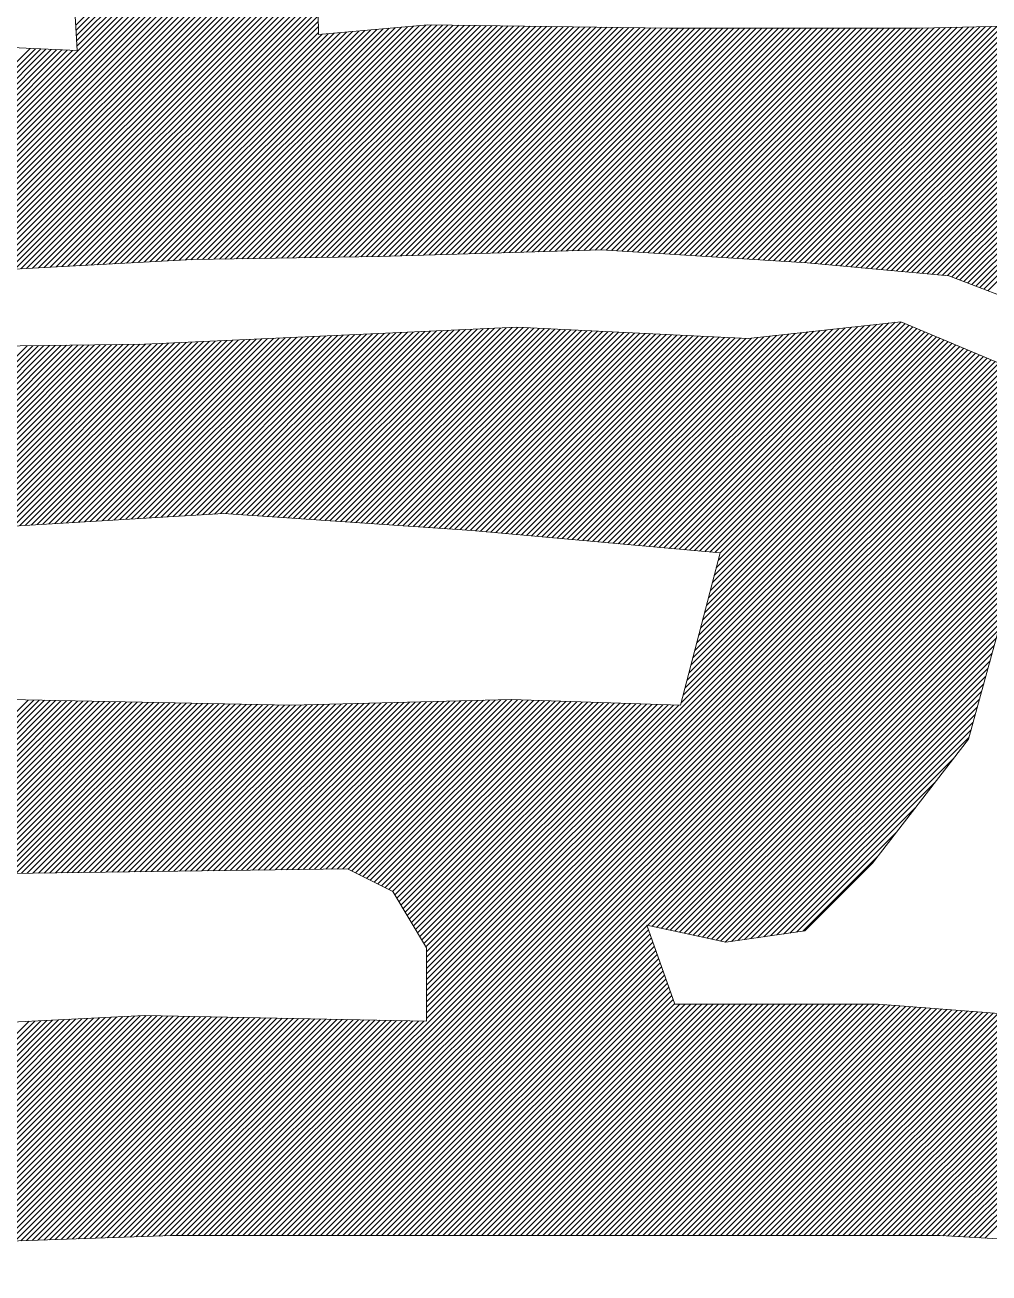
# Model space of a CAD drawing. Units: millimetres at full size. Extents: x -22551 to 92397, y -19340 to 14894.
# Drawn here: x 77268.6 to 77470.5, y -18880.6 to -18619 of the extents above; entities that cross this region are included whole.
import ezdxf

# ---------------------------------------------------------------- set-up
doc = ezdxf.new("R2010")
doc.units = ezdxf.units.MM
doc.header["$LTSCALE"] = 70
doc.layers.add('8-0_9-1', color=7, linetype='Continuous', lineweight=15)

msp = doc.modelspace()

# ---------------------------------------------------------------- linework, layer by layer
at = {"layer": '8-0_9-1'}
for p, q in [((77279.18, -18618.99), (77356.54, -18541.63)), ((77279.24, -18620.09), (77357.25, -18542.09)), ((77279.31, -18621.19), (77357.95, -18542.55)), ((77232.44, -18671.55), (77360.05, -18543.94)), ((77233.65, -18671.51), (77360.76, -18544.4)), ((77234.85, -18671.47), (77361.46, -18544.86)), ((77236.06, -18671.43), (77362.16, -18545.32)), ((77279.37, -18622.29), (77358.65, -18543.01)), ((77279.43, -18623.39), (77359.35, -18543.47)), ((77237.26, -18671.39), (77362.86, -18545.78)), ((77238.47, -18671.35), (77363.57, -18546.25)), ((77239.67, -18671.31), (77329.45, -18581.53)), ((77240.87, -18671.27), (77329.47, -18582.67)), ((77242.08, -18671.22), (77329.48, -18583.82)), ((77243.28, -18671.19), (77329.5, -18584.97)), ((77244.49, -18671.14), (77329.52, -18586.12)), ((77245.69, -18671.1), (77329.53, -18587.26)), ((77246.9, -18671.06), (77329.55, -18588.41)), ((77248.1, -18671.02), (77329.57, -18589.56)), ((77249.3, -18670.98), (77329.58, -18590.71)), ((77250.51, -18670.94), (77329.6, -18591.85)), ((77251.71, -18670.9), (77329.62, -18593)), ((77252.92, -18670.86), (77329.63, -18594.15)), ((77254.14, -18670.8), (77329.65, -18595.29)), ((77255.37, -18670.74), (77329.67, -18596.44)), ((77256.6, -18670.67), (77329.68, -18597.59)), ((77257.83, -18670.61), (77329.7, -18598.74)), ((77259.06, -18670.54), (77329.72, -18599.88)), ((77260.29, -18670.48), (77329.74, -18601.03)), ((77261.52, -18670.41), (77329.75, -18602.18)), ((77262.75, -18670.35), (77329.77, -18603.33)), ((77263.98, -18670.28), (77329.79, -18604.47)), ((77265.21, -18670.21), (77329.8, -18605.62)), ((77266.44, -18670.15), (77329.82, -18606.77)), ((77267.67, -18670.08), (77329.84, -18607.92)), ((77268.9, -18670.02), (77329.85, -18609.06)), ((77270.13, -18669.95), (77329.87, -18610.21)), ((77271.36, -18669.89), (77329.89, -18611.36)), ((77272.59, -18669.82), (77329.9, -18612.5)), ((77273.82, -18669.76), (77329.92, -18613.65)), ((77275.05, -18669.69), (77329.94, -18614.8)), ((77276.28, -18669.62), (77329.95, -18615.95)), ((77277.51, -18669.56), (77329.97, -18617.09)), ((77278.74, -18669.49), (77329.99, -18618.24)), ((77279.97, -18669.43), (77330, -18619.39)), ((77281.2, -18669.36), (77330.02, -18620.54)), ((77282.43, -18669.3), (77330.8, -18620.92)), ((77283.66, -18669.23), (77332.08, -18620.81)), ((77284.89, -18669.16), (77333.35, -18620.7)), ((77286.12, -18669.1), (77334.63, -18620.58)), ((77287.34, -18669.03), (77335.91, -18620.47)), ((77288.57, -18668.97), (77337.19, -18620.36)), ((77289.8, -18668.9), (77338.46, -18620.25)), ((77291.03, -18668.84), (77339.74, -18620.13)), ((77292.26, -18668.77), (77341.02, -18620.02)), ((77293.49, -18668.71), (77342.29, -18619.91)), ((77294.72, -18668.64), (77343.57, -18619.79)), ((77295.95, -18668.57), (77344.85, -18619.68)), ((77297.18, -18668.51), (77346.12, -18619.57)), ((77298.41, -18668.44), (77347.4, -18619.46)), ((77299.64, -18668.38), (77348.68, -18619.34)), ((77300.87, -18668.31), (77349.95, -18619.23)), ((77302.1, -18668.25), (77351.23, -18619.12)), ((77303.33, -18668.18), (77352.51, -18619.01)), ((77304.53, -18668.14), (77353.7, -18618.98)), ((77305.72, -18668.13), (77354.85, -18618.99)), ((77306.9, -18668.1), (77356, -18619.01)), ((77308.09, -18668.08), (77357.15, -18619.02)), ((77309.27, -18668.06), (77358.29, -18619.04)), ((77310.45, -18668.04), (77359.44, -18619.05)), ((77311.64, -18668.02), (77360.59, -18619.07)), ((77312.82, -18668), (77361.74, -18619.08)), ((77314.01, -18667.98), (77362.89, -18619.1)), ((77315.19, -18667.96), (77364.04, -18619.12)), ((77316.38, -18667.94), (77365.19, -18619.13)), ((77317.56, -18667.92), (77366.34, -18619.15)), ((77318.75, -18667.9), (77367.49, -18619.16)), ((77319.93, -18667.88), (77368.63, -18619.18)), ((77321.12, -18667.86), (77369.78, -18619.19)), ((77322.3, -18667.84), (77370.93, -18619.21)), ((77323.49, -18667.82), (77372.08, -18619.22)), ((77324.67, -18667.8), (77373.23, -18619.24)), ((77325.85, -18667.78), (77374.38, -18619.25)), ((77327.04, -18667.76), (77375.53, -18619.27)), ((77328.22, -18667.74), (77376.68, -18619.28)), ((77329.41, -18667.72), (77377.83, -18619.3)), ((77330.59, -18667.7), (77378.97, -18619.31)), ((77331.78, -18667.68), (77380.12, -18619.33)), ((77332.96, -18667.65), (77381.27, -18619.34)), ((77334.15, -18667.63), (77382.42, -18619.36)), ((77335.33, -18667.61), (77383.57, -18619.38)), ((77336.52, -18667.59), (77384.72, -18619.39)), ((77337.7, -18667.57), (77385.87, -18619.41)), ((77338.89, -18667.55), (77387.02, -18619.42)), ((77340.07, -18667.53), (77388.17, -18619.44)), ((77341.25, -18667.51), (77389.31, -18619.45)), ((77342.44, -18667.49), (77390.46, -18619.47)), ((77343.63, -18667.46), (77391.61, -18619.48)), ((77344.83, -18667.43), (77392.76, -18619.5)), ((77346.03, -18667.39), (77393.91, -18619.51)), ((77347.23, -18667.36), (77395.06, -18619.53)), ((77348.43, -18667.32), (77396.21, -18619.54)), ((77349.63, -18667.29), (77397.36, -18619.56)), ((77350.83, -18667.25), (77398.5, -18619.57)), ((77352.03, -18667.22), (77399.65, -18619.59)), ((77353.22, -18667.18), (77400.8, -18619.61)), ((77354.42, -18667.15), (77401.95, -18619.62)), ((77355.62, -18667.11), (77403.1, -18619.64)), ((77356.82, -18667.08), (77404.26, -18619.64)), ((77358.02, -18667.04), (77405.42, -18619.64)), ((77359.22, -18667.01), (77406.59, -18619.64)), ((77360.42, -18666.97), (77407.75, -18619.64)), ((77361.62, -18666.94), (77408.92, -18619.64)), ((77362.82, -18666.91), (77410.08, -18619.64)), ((77364.01, -18666.87), (77411.24, -18619.64)), ((77365.21, -18666.84), (77412.41, -18619.64)), ((77366.41, -18666.8), (77413.57, -18619.64)), ((77367.61, -18666.77), (77414.74, -18619.64)), ((77368.81, -18666.73), (77415.9, -18619.64)), ((77370.01, -18666.7), (77417.07, -18619.64)), ((77371.21, -18666.66), (77418.23, -18619.64)), ((77372.41, -18666.63), (77419.39, -18619.64)), ((77373.61, -18666.59), (77420.56, -18619.64)), ((77374.81, -18666.56), (77421.72, -18619.64)), ((77376, -18666.52), (77422.89, -18619.64)), ((77377.2, -18666.49), (77424.05, -18619.64)), ((77378.4, -18666.45), (77425.21, -18619.64)), ((77379.6, -18666.42), (77426.38, -18619.64)), ((77380.8, -18666.38), (77427.54, -18619.64)), ((77382, -18666.35), (77428.71, -18619.64)), ((77383.2, -18666.32), (77429.87, -18619.64)), ((77384.4, -18666.28), (77431.04, -18619.64)), ((77385.6, -18666.25), (77432.2, -18619.64)), ((77386.79, -18666.21), (77433.36, -18619.64)), ((77387.99, -18666.18), (77434.53, -18619.64)), ((77389.19, -18666.14), (77435.69, -18619.64)), ((77390.3, -18666.2), (77436.86, -18619.64)), ((77391.4, -18666.27), (77438.02, -18619.64)), ((77392.49, -18666.33), (77439.18, -18619.64)), ((77393.59, -18666.4), (77440.35, -18619.64)), ((77394.68, -18666.47), (77441.51, -18619.64)), ((77395.78, -18666.54), (77442.68, -18619.64)), ((77396.87, -18666.61), (77443.84, -18619.64)), ((77397.97, -18666.68), (77445.01, -18619.64)), ((77399.07, -18666.75), (77446.17, -18619.64)), ((77400.16, -18666.81), (77447.33, -18619.64)), ((77401.26, -18666.88), (77448.5, -18619.64)), ((77402.35, -18666.95), (77449.66, -18619.64)), ((77403.45, -18667.02), (77450.83, -18619.64)), ((77404.54, -18667.09), (77451.99, -18619.64)), ((77405.64, -18667.16), (77453.16, -18619.64)), ((77406.74, -18667.22), (77454.32, -18619.64)), ((77407.83, -18667.29), (77455.48, -18619.64)), ((77408.93, -18667.36), (77456.66, -18619.63)), ((77410.02, -18667.43), (77457.85, -18619.6)), ((77411.12, -18667.5), (77459.04, -18619.57)), ((77412.21, -18667.57), (77460.24, -18619.55)), ((77413.31, -18667.64), (77461.43, -18619.52)), ((77414.41, -18667.7), (77462.62, -18619.49)), ((77415.5, -18667.77), (77463.81, -18619.46)), ((77416.6, -18667.84), (77465, -18619.44)), ((77417.69, -18667.91), (77466.19, -18619.41)), ((77418.79, -18667.98), (77467.38, -18619.38)), ((77419.88, -18668.05), (77468.57, -18619.36)), ((77420.98, -18668.12), (77469.77, -18619.33)), ((77422.08, -18668.18), (77470.96, -18619.3)), ((77423.17, -18668.25), (77472.15, -18619.28)), ((77424.27, -18668.32), (77473.34, -18619.25)), ((77425.36, -18668.39), (77474.53, -18619.22)), ((77426.46, -18668.46), (77475.72, -18619.19)), ((77427.55, -18668.53), (77476.91, -18619.17)), ((77428.65, -18668.59), (77478.1, -18619.14)), ((77429.75, -18668.66), (77479.3, -18619.11)), ((77430.84, -18668.73), (77480.49, -18619.09)), ((77431.94, -18668.8), (77481.68, -18619.06)), ((77433.02, -18668.88), (77482.87, -18619.03)), ((77434.08, -18668.98), (77484.06, -18619)), ((77435.15, -18669.08), (77485.25, -18618.98)), ((77436.22, -18669.17), (77486.31, -18619.08)), ((77437.29, -18669.27), (77487.3, -18619.26)), ((77438.35, -18669.37), (77488.28, -18619.44)), ((77439.42, -18669.47), (77489.27, -18619.62)), ((77440.49, -18669.56), (77490.25, -18619.8)), ((77441.55, -18669.66), (77491.24, -18619.98)), ((77442.62, -18669.76), (77492.22, -18620.16)), ((77443.69, -18669.85), (77493.21, -18620.33)), ((77444.76, -18669.95), (77494.19, -18620.51)), ((77445.82, -18670.05), (77495.18, -18620.69)), ((77446.89, -18670.14), (77496.16, -18620.87)), ((77447.96, -18670.24), (77497.15, -18621.05)), ((77449.02, -18670.34), (77498.13, -18621.23)), ((77221.6, -18671.91), (77269.61, -18623.9)), ((77222.81, -18671.87), (77270.73, -18623.95)), ((77224.01, -18671.83), (77271.84, -18624)), ((77450.09, -18670.44), (77499.12, -18621.41)), ((77451.16, -18670.53), (77500.1, -18621.59)), ((77452.23, -18670.63), (77501.09, -18621.77)), ((77453.29, -18670.73), (77502.07, -18621.95)), ((77454.36, -18670.82), (77503.06, -18622.13)), ((77455.43, -18670.92), (77504.04, -18622.31)), ((77456.49, -18671.02), (77505.03, -18622.48)), ((77457.56, -18671.12), (77506.01, -18622.66)), ((77458.63, -18671.21), (77507, -18622.84)), ((77459.7, -18671.31), (77507.96, -18623.04)), ((77460.76, -18671.41), (77508.61, -18623.56)), ((77225.22, -18671.79), (77272.95, -18624.05)), ((77226.42, -18671.75), (77274.06, -18624.11)), ((77227.63, -18671.71), (77275.18, -18624.16)), ((77228.83, -18671.67), (77276.29, -18624.21)), ((77230.04, -18671.63), (77277.4, -18624.26)), ((77231.24, -18671.59), (77278.51, -18624.31)), ((77461.83, -18671.5), (77509.26, -18624.07)), ((77462.73, -18671.77), (77509.91, -18624.58)), ((77463.57, -18672.09), (77510.56, -18625.1)), ((77464.41, -18672.42), (77511.21, -18625.61)), ((77465.25, -18672.74), (77511.86, -18626.13)), ((77466.09, -18673.06), (77512.51, -18626.64)), ((77466.93, -18673.39), (77513.16, -18627.16)), ((77467.77, -18673.71), (77513.81, -18627.67)), ((77468.61, -18674.03), (77514.46, -18628.18)), ((77469.46, -18674.36), (77515.11, -18628.7)), ((77470.3, -18674.68), (77515.76, -18629.21)), ((77402.42, -18728.58), (77449.56, -18681.44)), ((77403.49, -18728.68), (77450.87, -18681.3)), ((77404.56, -18728.77), (77452.12, -18681.21)), ((77405.63, -18728.87), (77452.94, -18681.56)), ((77293.37, -18722.38), (77331.58, -18684.17)), ((77294.61, -18722.3), (77332.8, -18684.11)), ((77295.85, -18722.23), (77334.02, -18684.06)), ((77297.09, -18722.15), (77335.24, -18684)), ((77298.33, -18722.08), (77336.46, -18683.95)), ((77299.57, -18722.01), (77337.68, -18683.89)), ((77300.81, -18721.93), (77338.9, -18683.84)), ((77302.04, -18721.86), (77340.12, -18683.78)), ((77303.28, -18721.78), (77341.34, -18683.73)), ((77304.52, -18721.71), (77342.56, -18683.67)), ((77305.76, -18721.63), (77343.78, -18683.62)), ((77307, -18721.56), (77345, -18683.56)), ((77308.24, -18721.49), (77346.22, -18683.5)), ((77309.48, -18721.41), (77347.44, -18683.45)), ((77310.64, -18721.41), (77348.66, -18683.39)), ((77311.73, -18721.48), (77349.88, -18683.34)), ((77312.82, -18721.56), (77351.1, -18683.28)), ((77313.91, -18721.63), (77352.31, -18683.23)), ((77315, -18721.7), (77353.53, -18683.17)), ((77316.09, -18721.78), (77354.75, -18683.12)), ((77317.18, -18721.85), (77355.97, -18683.06)), ((77318.27, -18721.93), (77357.19, -18683.01)), ((77319.36, -18722), (77358.41, -18682.95)), ((77320.45, -18722.08), (77359.63, -18682.9)), ((77321.54, -18722.15), (77360.85, -18682.84)), ((77322.63, -18722.23), (77362.07, -18682.78)), ((77323.72, -18722.3), (77363.29, -18682.73)), ((77324.81, -18722.37), (77364.51, -18682.67)), ((77325.9, -18722.45), (77365.73, -18682.62)), ((77326.99, -18722.52), (77366.95, -18682.56)), ((77328.08, -18722.6), (77368.17, -18682.51)), ((77329.17, -18722.67), (77369.39, -18682.45)), ((77330.26, -18722.75), (77370.61, -18682.4)), ((77331.35, -18722.82), (77371.81, -18682.36)), ((77332.44, -18722.89), (77372.92, -18682.41)), ((77333.53, -18722.97), (77374.03, -18682.47)), ((77334.62, -18723.04), (77375.14, -18682.52)), ((77335.71, -18723.12), (77376.25, -18682.58)), ((77336.8, -18723.19), (77377.36, -18682.63)), ((77337.89, -18723.27), (77378.47, -18682.69)), ((77338.98, -18723.34), (77379.58, -18682.74)), ((77340.07, -18723.41), (77380.69, -18682.79)), ((77341.16, -18723.49), (77381.8, -18682.85)), ((77342.25, -18723.56), (77382.91, -18682.9)), ((77343.34, -18723.64), (77384.02, -18682.96)), ((77344.43, -18723.71), (77385.13, -18683.01)), ((77345.52, -18723.79), (77386.24, -18683.06)), ((77346.61, -18723.86), (77387.35, -18683.12)), ((77347.7, -18723.93), (77388.46, -18683.17)), ((77348.79, -18724.01), (77389.57, -18683.23)), ((77349.88, -18724.08), (77390.68, -18683.28)), ((77350.97, -18724.16), (77391.79, -18683.34)), ((77352.06, -18724.23), (77392.9, -18683.39)), ((77353.15, -18724.31), (77394.01, -18683.44)), ((77354.24, -18724.38), (77395.12, -18683.5)), ((77355.33, -18724.45), (77396.23, -18683.55)), ((77356.42, -18724.53), (77397.34, -18683.61)), ((77357.51, -18724.6), (77398.45, -18683.66)), ((77358.6, -18724.68), (77399.56, -18683.71)), ((77359.69, -18724.75), (77400.67, -18683.77)), ((77360.78, -18724.83), (77401.78, -18683.82)), ((77361.87, -18724.9), (77402.89, -18683.88)), ((77362.94, -18724.99), (77404, -18683.93)), ((77364.01, -18725.09), (77405.11, -18683.98)), ((77365.07, -18725.19), (77406.22, -18684.04)), ((77366.14, -18725.28), (77407.33, -18684.09)), ((77367.21, -18725.38), (77408.44, -18684.15)), ((77383.22, -18726.83), (77425.99, -18684.06)), ((77384.28, -18726.93), (77427.3, -18683.91)), ((77385.35, -18727.03), (77428.61, -18683.77)), ((77386.42, -18727.13), (77429.92, -18683.62)), ((77387.48, -18727.22), (77431.23, -18683.48)), ((77388.55, -18727.32), (77432.54, -18683.33)), ((77389.62, -18727.42), (77433.85, -18683.19)), ((77390.69, -18727.51), (77435.16, -18683.04)), ((77391.75, -18727.61), (77436.47, -18682.9)), ((77392.82, -18727.71), (77437.78, -18682.75)), ((77393.89, -18727.8), (77439.09, -18682.6)), ((77394.95, -18727.9), (77440.4, -18682.46)), ((77396.02, -18728), (77441.71, -18682.31)), ((77397.09, -18728.1), (77443.02, -18682.17)), ((77398.16, -18728.19), (77444.33, -18682.02)), ((77399.22, -18728.29), (77445.64, -18681.88)), ((77400.29, -18728.39), (77446.95, -18681.73)), ((77401.36, -18728.48), (77448.26, -18681.59)), ((77406.69, -18728.97), (77453.76, -18681.9)), ((77407.76, -18729.07), (77454.58, -18682.25)), ((77408.83, -18729.16), (77455.4, -18682.59)), ((77409.89, -18729.26), (77456.22, -18682.94)), ((77410.96, -18729.36), (77457.04, -18683.28)), ((77412.03, -18729.45), (77457.86, -18683.63)), ((77413.1, -18729.55), (77458.68, -18683.97)), ((77226.64, -18728.57), (77268.99, -18686.23)), ((77228.01, -18728.37), (77270.17, -18686.21)), ((77229.38, -18728.16), (77271.35, -18686.19)), ((77230.75, -18727.96), (77272.53, -18686.18)), ((77232.12, -18727.75), (77273.71, -18686.16)), ((77233.49, -18727.55), (77274.89, -18686.15)), ((77234.86, -18727.34), (77276.07, -18686.13)), ((77236.23, -18727.14), (77277.25, -18686.12)), ((77237.6, -18726.93), (77278.43, -18686.1)), ((77238.97, -18726.72), (77279.61, -18686.08)), ((77240.34, -18726.52), (77280.79, -18686.07)), ((77241.71, -18726.31), (77281.97, -18686.05)), ((77243.08, -18726.11), (77283.15, -18686.04)), ((77244.45, -18725.9), (77284.33, -18686.02)), ((77245.82, -18725.7), (77285.51, -18686.01)), ((77247.19, -18725.49), (77286.69, -18685.99)), ((77248.56, -18725.29), (77287.87, -18685.97)), ((77249.92, -18725.08), (77289.05, -18685.96)), ((77251.27, -18724.9), (77290.23, -18685.94)), ((77252.5, -18724.83), (77291.41, -18685.93)), ((77253.74, -18724.75), (77292.59, -18685.91)), ((77254.98, -18724.68), (77293.77, -18685.89)), ((77256.22, -18724.61), (77294.99, -18685.83)), ((77257.46, -18724.53), (77296.21, -18685.78)), ((77258.7, -18724.46), (77297.43, -18685.72)), ((77259.94, -18724.38), (77298.65, -18685.67)), ((77261.17, -18724.31), (77299.87, -18685.61)), ((77262.41, -18724.23), (77301.09, -18685.56)), ((77263.65, -18724.16), (77302.31, -18685.5)), ((77264.89, -18724.09), (77303.53, -18685.45)), ((77266.13, -18724.01), (77304.75, -18685.39)), ((77267.37, -18723.94), (77305.97, -18685.33)), ((77268.6, -18723.86), (77307.19, -18685.28)), ((77269.84, -18723.79), (77308.41, -18685.22)), ((77271.08, -18723.71), (77309.63, -18685.17)), ((77272.32, -18723.64), (77310.85, -18685.11)), ((77273.56, -18723.57), (77312.07, -18685.06)), ((77274.8, -18723.49), (77313.29, -18685)), ((77276.04, -18723.42), (77314.51, -18684.95)), ((77277.27, -18723.34), (77315.73, -18684.89)), ((77278.51, -18723.27), (77316.95, -18684.84)), ((77279.75, -18723.19), (77318.17, -18684.78)), ((77280.99, -18723.12), (77319.39, -18684.72)), ((77282.23, -18723.05), (77320.6, -18684.67)), ((77283.47, -18722.97), (77321.82, -18684.61)), ((77284.71, -18722.9), (77323.04, -18684.56)), ((77285.94, -18722.82), (77324.26, -18684.5)), ((77287.18, -18722.75), (77325.48, -18684.45)), ((77288.42, -18722.67), (77326.7, -18684.39)), ((77289.66, -18722.6), (77327.92, -18684.34)), ((77290.9, -18722.53), (77329.14, -18684.28)), ((77292.14, -18722.45), (77330.36, -18684.23)), ((77368.28, -18725.48), (77409.55, -18684.2)), ((77369.34, -18725.57), (77410.66, -18684.26)), ((77370.41, -18725.67), (77411.77, -18684.31)), ((77371.48, -18725.77), (77412.88, -18684.36)), ((77372.54, -18725.86), (77413.99, -18684.42)), ((77373.61, -18725.96), (77415.1, -18684.47)), ((77374.68, -18726.06), (77416.21, -18684.53)), ((77375.75, -18726.16), (77417.32, -18684.58)), ((77376.81, -18726.25), (77418.43, -18684.63)), ((77377.88, -18726.35), (77419.54, -18684.69)), ((77378.95, -18726.45), (77420.75, -18684.64)), ((77380.01, -18726.54), (77422.06, -18684.5)), ((77381.08, -18726.64), (77423.37, -18684.35)), ((77382.15, -18726.74), (77424.68, -18684.21)), ((77411.33, -18740.63), (77465.23, -18686.73)), ((77411.74, -18739.06), (77464.41, -18686.39)), ((77412.15, -18737.49), (77463.59, -18686.04)), ((77412.55, -18735.91), (77462.77, -18685.7)), ((77412.96, -18734.34), (77461.95, -18685.35)), ((77413.37, -18732.77), (77461.13, -18685.01)), ((77413.78, -18731.2), (77460.31, -18684.66)), ((77414.16, -18729.65), (77459.49, -18684.32)), ((77408.48, -18751.63), (77470.96, -18689.15)), ((77408.89, -18750.06), (77470.15, -18688.8)), ((77409.29, -18748.49), (77469.33, -18688.46)), ((77409.7, -18746.91), (77468.51, -18688.11)), ((77410.11, -18745.34), (77467.69, -18687.77)), ((77410.52, -18743.77), (77466.87, -18687.42)), ((77410.92, -18742.2), (77466.05, -18687.08)), ((77406.04, -18761.06), (77475.26, -18691.83)), ((77406.44, -18759.49), (77474.8, -18691.13)), ((77406.85, -18757.92), (77474.24, -18690.53)), ((77407.26, -18756.34), (77473.42, -18690.18)), ((77407.67, -18754.77), (77472.6, -18689.84)), ((77408.07, -18753.2), (77471.78, -18689.49)), ((77352.69, -18815.57), (77475.72, -18692.54)), ((77352.69, -18816.73), (77476.17, -18693.25)), ((77352.69, -18817.9), (77476.63, -18693.96)), ((77352.69, -18819.06), (77477.08, -18694.67)), ((77352.69, -18820.23), (77477.54, -18695.38)), ((77352.69, -18821.39), (77477.99, -18696.09)), ((77352.69, -18822.55), (77478.45, -18696.79)), ((77352.69, -18823.72), (77478.9, -18697.5)), ((77352.69, -18824.88), (77479.36, -18698.21)), ((77352.69, -18826.05), (77479.82, -18698.92)), ((77352.69, -18827.21), (77480.27, -18699.63)), ((77308.34, -18872.73), (77480.73, -18700.34)), ((77309.5, -18872.73), (77481.18, -18701.05)), ((77310.66, -18872.73), (77481.64, -18701.76)), ((77311.83, -18872.73), (77482.09, -18702.46)), ((77312.99, -18872.73), (77482.55, -18703.17)), ((77314.16, -18872.73), (77483, -18703.88)), ((77315.32, -18872.73), (77483.46, -18704.59)), ((77316.49, -18872.73), (77483.92, -18705.3)), ((77317.65, -18872.73), (77484.37, -18706.01)), ((77318.81, -18872.73), (77484.83, -18706.72)), ((77319.98, -18872.73), (77484.91, -18707.79)), ((77321.14, -18872.73), (77484.29, -18709.58)), ((77322.31, -18872.73), (77483.67, -18711.36)), ((77323.47, -18872.73), (77483.05, -18713.15)), ((77324.64, -18872.73), (77482.43, -18714.93)), ((77325.8, -18872.73), (77481.81, -18716.72)), ((77326.96, -18872.73), (77481.19, -18718.5)), ((77328.13, -18872.73), (77480.57, -18720.29)), ((77329.29, -18872.73), (77479.95, -18722.07)), ((77330.46, -18872.73), (77479.33, -18723.86)), ((77331.62, -18872.73), (77478.71, -18725.64)), ((77332.78, -18872.73), (77478.09, -18727.43)), ((77398.95, -18807.72), (77477.46, -18729.21)), ((77399.91, -18807.93), (77476.84, -18731)), ((77400.87, -18808.13), (77476.22, -18732.78)), ((77401.83, -18808.34), (77475.62, -18734.55)), ((77402.79, -18808.55), (77475.18, -18736.16)), ((77403.75, -18808.75), (77474.73, -18737.76)), ((77404.71, -18808.96), (77474.29, -18739.37)), ((77405.66, -18809.16), (77473.85, -18740.98)), ((77406.62, -18809.37), (77473.4, -18742.59)), ((77407.58, -18809.57), (77472.96, -18744.2)), ((77408.54, -18809.78), (77472.52, -18745.8)), ((77409.5, -18809.98), (77472.07, -18747.41)), ((77410.46, -18810.19), (77471.63, -18749.02)), ((77411.42, -18810.39), (77471.19, -18750.63)), ((77412.38, -18810.6), (77470.74, -18752.23)), ((77413.33, -18810.81), (77470.3, -18753.84)), ((77414.29, -18811.01), (77469.85, -18755.45)), ((77415.25, -18811.22), (77469.41, -18757.06)), ((77416.56, -18811.07), (77468.97, -18758.66)), ((77149.67, -18880.05), (77269.25, -18760.48)), ((77151.04, -18879.85), (77270.39, -18760.5)), ((77152.4, -18879.65), (77271.53, -18760.52)), ((77153.77, -18879.45), (77272.67, -18760.54)), ((77155.13, -18879.24), (77273.81, -18760.57)), ((77156.5, -18879.04), (77274.95, -18760.59)), ((77157.86, -18878.84), (77276.09, -18760.61)), ((77159.23, -18878.64), (77277.24, -18760.63)), ((77160.59, -18878.44), (77278.38, -18760.66)), ((77161.96, -18878.24), (77279.52, -18760.68)), ((77163.32, -18878.04), (77280.66, -18760.7)), ((77164.69, -18877.84), (77281.8, -18760.73)), ((77166.05, -18877.64), (77282.94, -18760.75)), ((77167.42, -18877.44), (77284.08, -18760.77)), ((77168.78, -18877.24), (77285.23, -18760.79)), ((77250.14, -18797.05), (77286.37, -18760.82)), ((77251.32, -18797.03), (77287.51, -18760.84)), ((77252.5, -18797.01), (77288.65, -18760.86)), ((77253.68, -18797), (77289.79, -18760.89)), ((77254.86, -18796.98), (77290.93, -18760.91)), ((77256.04, -18796.96), (77292.07, -18760.93)), ((77257.22, -18796.95), (77293.22, -18760.95)), ((77258.4, -18796.93), (77294.36, -18760.98)), ((77259.58, -18796.92), (77295.5, -18761)), ((77260.76, -18796.9), (77296.64, -18761.02)), ((77261.94, -18796.88), (77297.78, -18761.05)), ((77263.12, -18796.87), (77298.92, -18761.07)), ((77264.3, -18796.85), (77300.06, -18761.09)), ((77265.48, -18796.84), (77301.2, -18761.11)), ((77266.66, -18796.82), (77302.35, -18761.14)), ((77267.84, -18796.8), (77303.49, -18761.16)), ((77269.02, -18796.79), (77304.63, -18761.18)), ((77270.2, -18796.77), (77305.77, -18761.21)), ((77271.38, -18796.75), (77306.91, -18761.23)), ((77272.57, -18796.74), (77308.05, -18761.25)), ((77273.75, -18796.72), (77309.19, -18761.27)), ((77274.93, -18796.71), (77310.34, -18761.3)), ((77276.11, -18796.69), (77311.48, -18761.32)), ((77277.29, -18796.67), (77312.62, -18761.34)), ((77278.47, -18796.66), (77313.76, -18761.37)), ((77279.65, -18796.64), (77314.9, -18761.39)), ((77280.83, -18796.63), (77316.04, -18761.41)), ((77282.01, -18796.61), (77317.18, -18761.43)), ((77283.19, -18796.59), (77318.33, -18761.46)), ((77284.37, -18796.58), (77319.47, -18761.48)), ((77285.55, -18796.56), (77320.61, -18761.5)), ((77286.73, -18796.54), (77321.75, -18761.53)), ((77287.91, -18796.53), (77322.89, -18761.55)), ((77289.09, -18796.51), (77324.03, -18761.57)), ((77290.27, -18796.5), (77325.21, -18761.55)), ((77291.45, -18796.48), (77326.41, -18761.52)), ((77292.63, -18796.46), (77327.6, -18761.49)), ((77293.81, -18796.45), (77328.8, -18761.46)), ((77294.99, -18796.43), (77329.99, -18761.43)), ((77296.17, -18796.42), (77331.19, -18761.4)), ((77297.35, -18796.4), (77332.38, -18761.37)), ((77298.53, -18796.38), (77333.58, -18761.34)), ((77299.71, -18796.37), (77334.77, -18761.31)), ((77300.89, -18796.35), (77335.97, -18761.28)), ((77302.07, -18796.33), (77337.16, -18761.25)), ((77303.25, -18796.32), (77338.36, -18761.22)), ((77304.43, -18796.3), (77339.55, -18761.19)), ((77305.61, -18796.29), (77340.75, -18761.15)), ((77306.8, -18796.27), (77341.94, -18761.12)), ((77307.98, -18796.25), (77343.14, -18761.09)), ((77309.16, -18796.24), (77344.33, -18761.06)), ((77310.34, -18796.22), (77345.53, -18761.03)), ((77311.52, -18796.2), (77346.72, -18761)), ((77312.7, -18796.19), (77347.92, -18760.97)), ((77313.88, -18796.17), (77349.11, -18760.94)), ((77315.06, -18796.16), (77350.3, -18760.91)), ((77316.24, -18796.14), (77351.5, -18760.88)), ((77317.42, -18796.12), (77352.69, -18760.85)), ((77318.6, -18796.11), (77353.89, -18760.82)), ((77319.78, -18796.09), (77355.08, -18760.79)), ((77320.96, -18796.08), (77356.28, -18760.76)), ((77322.14, -18796.06), (77357.47, -18760.73)), ((77323.32, -18796.04), (77358.67, -18760.7)), ((77324.5, -18796.03), (77359.86, -18760.66)), ((77325.68, -18796.01), (77361.06, -18760.63)), ((77326.86, -18795.99), (77362.25, -18760.6)), ((77328.04, -18795.98), (77363.45, -18760.57)), ((77329.22, -18795.96), (77364.64, -18760.54)), ((77330.4, -18795.95), (77365.84, -18760.51)), ((77331.58, -18795.93), (77367.03, -18760.48)), ((77332.76, -18795.91), (77368.23, -18760.45)), ((77333.94, -18795.9), (77369.42, -18760.42)), ((77335.12, -18795.88), (77370.61, -18760.4)), ((77336.25, -18795.92), (77371.73, -18760.44)), ((77337.02, -18796.31), (77372.86, -18760.48)), ((77337.8, -18796.7), (77373.99, -18760.51)), ((77338.57, -18797.09), (77375.11, -18760.55)), ((77339.35, -18797.48), (77376.24, -18760.59)), ((77340.13, -18797.86), (77377.37, -18760.62)), ((77340.9, -18798.25), (77378.49, -18760.66)), ((77341.68, -18798.64), (77379.62, -18760.7)), ((77342.46, -18799.03), (77380.75, -18760.74)), ((77343.23, -18799.42), (77381.87, -18760.77)), ((77344.01, -18799.8), (77383, -18760.81)), ((77344.78, -18800.19), (77384.13, -18760.85)), ((77345.56, -18800.58), (77385.25, -18760.89)), ((77346.01, -18801.29), (77386.38, -18760.93)), ((77346.45, -18802.02), (77387.51, -18760.96)), ((77346.89, -18802.75), (77388.63, -18761)), ((77347.32, -18803.47), (77389.76, -18761.04)), ((77347.76, -18804.2), (77390.88, -18761.08)), ((77348.19, -18804.93), (77392.01, -18761.11)), ((77348.63, -18805.66), (77393.14, -18761.15)), ((77349.07, -18806.39), (77394.26, -18761.19)), ((77349.5, -18807.11), (77395.39, -18761.23)), ((77349.94, -18807.84), (77396.52, -18761.26)), ((77350.38, -18808.57), (77397.64, -18761.3)), ((77350.81, -18809.3), (77398.77, -18761.34)), ((77351.25, -18810.02), (77399.9, -18761.38)), ((77351.69, -18810.75), (77401.02, -18761.41)), ((77352.12, -18811.48), (77402.15, -18761.45)), ((77352.56, -18812.21), (77403.28, -18761.49)), ((77352.69, -18813.24), (77404.4, -18761.53)), ((77352.69, -18814.4), (77405.53, -18761.56)), ((77417.92, -18810.87), (77468.52, -18760.27)), ((77419.28, -18810.68), (77468.08, -18761.88)), ((77420.64, -18810.49), (77467.64, -18763.49)), ((77422, -18810.29), (77467.19, -18765.1)), ((77423.36, -18810.1), (77466.75, -18766.7)), ((77424.71, -18809.9), (77466.31, -18768.31)), ((77426.07, -18809.71), (77463.14, -18772.65)), ((77427.43, -18809.52), (77459.18, -18777.77)), ((77428.79, -18809.32), (77455.22, -18782.89)), ((77430.15, -18809.13), (77451.26, -18788.01)), ((77431.5, -18808.93), (77447.3, -18793.14)), ((77333.95, -18872.73), (77398.85, -18807.82)), ((77335.11, -18872.73), (77399.16, -18808.68)), ((77336.28, -18872.73), (77399.47, -18809.54)), ((77337.44, -18872.73), (77399.77, -18810.4)), ((77338.61, -18872.73), (77400.08, -18811.25)), ((77339.77, -18872.73), (77400.39, -18812.11)), ((77340.93, -18872.73), (77400.69, -18812.97)), ((77342.1, -18872.73), (77401, -18813.83)), ((77343.26, -18872.73), (77401.3, -18814.69)), ((77344.43, -18872.73), (77401.61, -18815.54)), ((77345.59, -18872.73), (77401.92, -18816.4)), ((77346.75, -18872.73), (77402.22, -18817.26)), ((77347.92, -18872.73), (77402.53, -18818.12)), ((77349.08, -18872.73), (77402.84, -18818.98)), ((77350.25, -18872.73), (77403.14, -18819.83)), ((77351.41, -18872.73), (77403.45, -18820.69)), ((77352.58, -18872.73), (77403.76, -18821.55)), ((77353.74, -18872.73), (77404.06, -18822.41)), ((77354.9, -18872.73), (77404.37, -18823.26)), ((77356.07, -18872.73), (77404.67, -18824.12)), ((77357.23, -18872.73), (77405.71, -18824.25)), ((77358.4, -18872.73), (77406.88, -18824.25)), ((77359.56, -18872.73), (77408.04, -18824.25)), ((77360.72, -18872.73), (77409.21, -18824.25)), ((77361.89, -18872.73), (77410.37, -18824.25)), ((77363.05, -18872.73), (77411.53, -18824.25)), ((77364.22, -18872.73), (77412.7, -18824.25)), ((77365.38, -18872.73), (77413.86, -18824.25)), ((77366.55, -18872.73), (77415.03, -18824.25)), ((77367.71, -18872.73), (77416.19, -18824.25)), ((77368.87, -18872.73), (77417.36, -18824.25)), ((77370.04, -18872.73), (77418.52, -18824.25)), ((77371.2, -18872.73), (77419.68, -18824.25)), ((77372.37, -18872.73), (77420.85, -18824.25)), ((77373.53, -18872.73), (77422.01, -18824.25)), ((77374.7, -18872.73), (77423.18, -18824.25)), ((77375.86, -18872.73), (77424.34, -18824.25)), ((77377.02, -18872.73), (77425.5, -18824.25)), ((77378.19, -18872.73), (77426.67, -18824.25)), ((77379.35, -18872.73), (77427.83, -18824.25)), ((77380.52, -18872.73), (77429, -18824.25)), ((77381.68, -18872.73), (77430.16, -18824.25)), ((77382.84, -18872.73), (77431.33, -18824.25)), ((77384.01, -18872.73), (77432.49, -18824.25)), ((77385.17, -18872.73), (77433.65, -18824.25)), ((77386.34, -18872.73), (77434.82, -18824.25)), ((77387.5, -18872.73), (77435.98, -18824.25)), ((77388.67, -18872.73), (77437.15, -18824.25)), ((77389.83, -18872.73), (77438.31, -18824.25)), ((77390.99, -18872.73), (77439.47, -18824.25)), ((77392.16, -18872.73), (77440.64, -18824.25)), ((77393.32, -18872.73), (77441.8, -18824.25)), ((77394.49, -18872.73), (77442.97, -18824.25)), ((77395.65, -18872.73), (77444.13, -18824.25)), ((77396.81, -18872.73), (77445.3, -18824.25)), ((77397.98, -18872.73), (77446.46, -18824.25)), ((77399.14, -18872.73), (77447.6, -18824.27)), ((77400.31, -18872.73), (77448.68, -18824.35)), ((77401.47, -18872.73), (77449.76, -18824.44)), ((77402.64, -18872.73), (77450.84, -18824.52)), ((77403.8, -18872.73), (77451.92, -18824.6)), ((77404.96, -18872.73), (77453.01, -18824.69)), ((77406.13, -18872.73), (77454.09, -18824.77)), ((77407.29, -18872.73), (77455.17, -18824.85)), ((77408.46, -18872.73), (77456.25, -18824.94)), ((77409.62, -18872.73), (77457.33, -18825.02)), ((77410.78, -18872.73), (77458.41, -18825.1)), ((77411.95, -18872.73), (77459.49, -18825.19)), ((77413.11, -18872.73), (77460.57, -18825.27)), ((77414.28, -18872.73), (77461.65, -18825.35)), ((77415.44, -18872.73), (77462.73, -18825.44)), ((77221.96, -18875.28), (77269.43, -18827.82)), ((77223.15, -18875.26), (77270.65, -18827.76)), ((77224.34, -18875.23), (77271.88, -18827.7)), ((77225.53, -18875.21), (77273.1, -18827.64)), ((77226.72, -18875.18), (77274.33, -18827.57)), ((77227.91, -18875.16), (77275.55, -18827.51)), ((77229.1, -18875.13), (77276.78, -18827.45)), ((77230.29, -18875.11), (77278, -18827.39)), ((77231.48, -18875.07), (77279.23, -18827.33)), ((77232.69, -18875.03), (77280.45, -18827.27)), ((77233.9, -18874.99), (77281.68, -18827.21)), ((77235.1, -18874.95), (77282.91, -18827.14)), ((77236.31, -18874.91), (77284.13, -18827.08)), ((77237.51, -18874.87), (77285.36, -18827.02)), ((77238.72, -18874.82), (77286.58, -18826.96)), ((77239.92, -18874.78), (77287.81, -18826.9)), ((77241.13, -18874.74), (77289.03, -18826.84)), ((77242.34, -18874.7), (77290.26, -18826.78)), ((77243.54, -18874.66), (77291.48, -18826.72)), ((77244.75, -18874.62), (77292.71, -18826.65)), ((77245.95, -18874.57), (77293.91, -18826.62)), ((77247.16, -18874.53), (77295.05, -18826.64)), ((77248.37, -18874.49), (77296.19, -18826.66)), ((77249.57, -18874.45), (77297.33, -18826.69)), ((77250.78, -18874.41), (77298.47, -18826.71)), ((77251.98, -18874.37), (77299.62, -18826.73)), ((77253.19, -18874.32), (77300.76, -18826.76)), ((77254.39, -18874.28), (77301.9, -18826.78)), ((77255.6, -18874.24), (77303.04, -18826.8)), ((77256.81, -18874.2), (77304.18, -18826.82)), ((77258.01, -18874.16), (77305.32, -18826.85)), ((77259.22, -18874.12), (77306.46, -18826.87)), ((77260.42, -18874.08), (77307.61, -18826.89)), ((77261.63, -18874.03), (77308.75, -18826.92)), ((77262.83, -18873.99), (77309.89, -18826.94)), ((77264.04, -18873.95), (77311.03, -18826.96)), ((77265.25, -18873.91), (77312.17, -18826.98)), ((77266.45, -18873.87), (77313.31, -18827.01)), ((77267.66, -18873.83), (77314.45, -18827.03)), ((77268.86, -18873.78), (77315.59, -18827.05)), ((77270.07, -18873.74), (77316.74, -18827.08)), ((77271.27, -18873.7), (77317.88, -18827.1)), ((77272.48, -18873.66), (77319.02, -18827.12)), ((77273.69, -18873.62), (77320.16, -18827.14)), ((77274.89, -18873.58), (77321.3, -18827.17)), ((77276.1, -18873.53), (77322.44, -18827.19)), ((77277.3, -18873.49), (77323.58, -18827.21)), ((77278.51, -18873.45), (77324.73, -18827.24)), ((77279.71, -18873.41), (77325.87, -18827.26)), ((77280.92, -18873.37), (77327.01, -18827.28)), ((77282.13, -18873.33), (77328.15, -18827.3)), ((77283.33, -18873.29), (77329.29, -18827.33)), ((77284.54, -18873.24), (77330.43, -18827.35)), ((77285.74, -18873.2), (77331.57, -18827.37)), ((77286.95, -18873.16), (77332.71, -18827.39)), ((77288.16, -18873.12), (77333.86, -18827.42)), ((77289.36, -18873.08), (77335, -18827.44)), ((77290.57, -18873.04), (77336.14, -18827.46)), ((77291.77, -18872.99), (77337.28, -18827.49)), ((77292.98, -18872.95), (77338.42, -18827.51)), ((77294.18, -18872.91), (77339.56, -18827.53)), ((77295.39, -18872.87), (77340.7, -18827.55)), ((77296.6, -18872.83), (77341.85, -18827.58)), ((77297.8, -18872.79), (77342.99, -18827.6)), ((77299.01, -18872.74), (77344.13, -18827.62)), ((77300.19, -18872.73), (77345.27, -18827.65)), ((77301.35, -18872.73), (77346.41, -18827.67)), ((77302.52, -18872.73), (77347.55, -18827.69)), ((77303.68, -18872.73), (77348.69, -18827.71)), ((77304.84, -18872.73), (77349.84, -18827.74)), ((77306.01, -18872.73), (77350.98, -18827.76)), ((77307.17, -18872.73), (77352.12, -18827.78)), ((77416.61, -18872.73), (77463.82, -18825.52)), ((77417.77, -18872.73), (77464.9, -18825.6)), ((77418.93, -18872.73), (77465.98, -18825.68)), ((77420.1, -18872.73), (77467.06, -18825.77)), ((77421.26, -18872.73), (77468.14, -18825.85)), ((77422.43, -18872.73), (77469.22, -18825.93)), ((77423.59, -18872.73), (77470.3, -18826.02)), ((77424.75, -18872.73), (77471.38, -18826.1)), ((77425.92, -18872.73), (77472.46, -18826.18)), ((77427.08, -18872.73), (77473.54, -18826.27)), ((77428.25, -18872.73), (77474.63, -18826.35)), ((77429.41, -18872.73), (77475.71, -18826.43)), ((77430.58, -18872.73), (77476.79, -18826.52)), ((77431.74, -18872.73), (77477.87, -18826.6)), ((77432.9, -18872.73), (77478.95, -18826.68)), ((77434.07, -18872.73), (77480.03, -18826.77)), ((77435.23, -18872.73), (77481.11, -18826.85)), ((77436.4, -18872.73), (77482.19, -18826.93)), ((77437.56, -18872.73), (77483.27, -18827.02)), ((77438.72, -18872.73), (77484.35, -18827.1)), ((77439.89, -18872.73), (77485.44, -18827.18)), ((77441.05, -18872.73), (77486.52, -18827.26)), ((77442.22, -18872.73), (77487.6, -18827.35)), ((77443.38, -18872.73), (77488.68, -18827.43)), ((77444.55, -18872.73), (77489.76, -18827.51)), ((77445.71, -18872.73), (77490.84, -18827.6)), ((77446.87, -18872.73), (77491.92, -18827.68)), ((77448.04, -18872.73), (77493, -18827.76)), ((77449.2, -18872.73), (77494.04, -18827.89)), ((77450.37, -18872.73), (77495.05, -18828.05)), ((77451.53, -18872.73), (77496.06, -18828.2)), ((77452.7, -18872.73), (77497.07, -18828.36)), ((77453.86, -18872.73), (77498.07, -18828.51)), ((77455.02, -18872.73), (77499.08, -18828.67)), ((77456.19, -18872.73), (77500.09, -18828.82)), ((77457.35, -18872.73), (77501.1, -18828.98)), ((77458.52, -18872.73), (77502.11, -18829.13)), ((77459.68, -18872.73), (77503.12, -18829.29)), ((77460.81, -18872.76), (77504.13, -18829.44)), ((77461.92, -18872.82), (77505.14, -18829.6)), ((77463.02, -18872.88), (77506.15, -18829.75)), ((77464.12, -18872.95), (77507.16, -18829.91)), ((77465.22, -18873.01), (77508.16, -18830.07)), ((77466.32, -18873.07), (77509.17, -18830.22)), ((77467.43, -18873.13), (77510.18, -18830.38)), ((77468.53, -18873.19), (77511.19, -18830.53)), ((77469.63, -18873.26), (77512.2, -18830.69))]:
    msp.add_line(p, q, dxfattribs=at)
for points in [[(77467.2, -18590.98), (77448.11, -18600.52), (77436.19, -18606.48), (77421.87, -18616.62), (77398.02, -18613.64), (77375.36, -18605.29), (77352.7, -18588.59), (77337.79, -18579.05), (77332.42, -18577.86), (77329.44, -18580.84), (77330.03, -18620.99)], [(77277.47, -18589.32), (77279.49, -18624.36), (77250.51, -18623.01), (77201.32, -18631.1), (77149.44, -18634.47), (77097.55, -18636.49), (77086.09, -18649.29), (77069.92, -18668.83), (77068.57, -18687.03), (77081.38, -18697.81), (77108.33, -18695.79), (77125.85, -18690.4), (77156.17, -18682.31), (77191.21, -18676.24), (77212.78, -18672.2), (77253.21, -18670.85), (77303.75, -18668.16), (77342.83, -18667.48)], [(77342.83, -18667.48), (77389.33, -18666.14), (77432.45, -18668.83), (77462.1, -18671.53), (77479.62, -18678.27), (77491.75, -18680.29), (77507.25, -18681.64), (77519.38, -18676.24), (77526.12, -18664.79), (77528.82, -18648.62), (77524.1, -18635.81), (77507.93, -18623.01), (77485.69, -18618.97), (77456.04, -18619.64), (77403.48, -18619.64), (77352.94, -18618.97), (77330.03, -18620.99)], [(77156.4, -18683.53), (77168.22, -18688.26), (77204.88, -18687.08), (77293.57, -18685.9), (77371.61, -18682.35), (77420.09, -18684.72), (77452.02, -18681.17)], [(77431.92, -18808.88), (77446.11, -18794.69), (77466.21, -18768.67), (77475.67, -18734.38), (77485.13, -18707.18), (77474.48, -18690.63), (77452.02, -18681.17)], [(77042.88, -18899.93), (77073.63, -18903.47), (77093.73, -18890.47), (77135.12, -18882.19), (77175.32, -18876.28), (77230.9, -18875.09), (77299.48, -18872.73), (77460.3, -18872.73), (77522.97, -18876.28), (77546.62, -18885.74), (77569.08, -18891.65), (77577.36, -18886.92), (77588, -18872.73), (77590.37, -18860.9), (77574.99, -18843.17), (77539.52, -18834.89), (77493.4, -18827.79), (77447.29, -18824.25), (77404.72, -18824.25), (77398.81, -18807.69), (77415.36, -18811.24), (77431.92, -18808.88)]]:
    msp.add_lwpolyline(points, dxfattribs=at)
for points in [[(77163.49, -18737.93), (77162.31, -18756.85), (77177.68, -18763.94), (77217.89, -18761.58), (77265.19, -18760.39), (77324.31, -18761.58), (77370.43, -18760.39), (77405.9, -18761.58), (77414.18, -18729.65), (77362.15, -18724.92), (77310.12, -18721.37), (77251, -18724.92), (77203.7, -18732.01)], [(77336.14, -18795.87), (77249.82, -18797.05), (77246.27, -18808.88), (77245.09, -18821.88), (77246.27, -18828.98), (77293.57, -18826.61), (77352.69, -18827.79), (77352.69, -18812.42), (77345.6, -18800.6)]]:
    msp.add_lwpolyline(points, close=True, dxfattribs=at)

doc.saveas('drawing.dxf')
